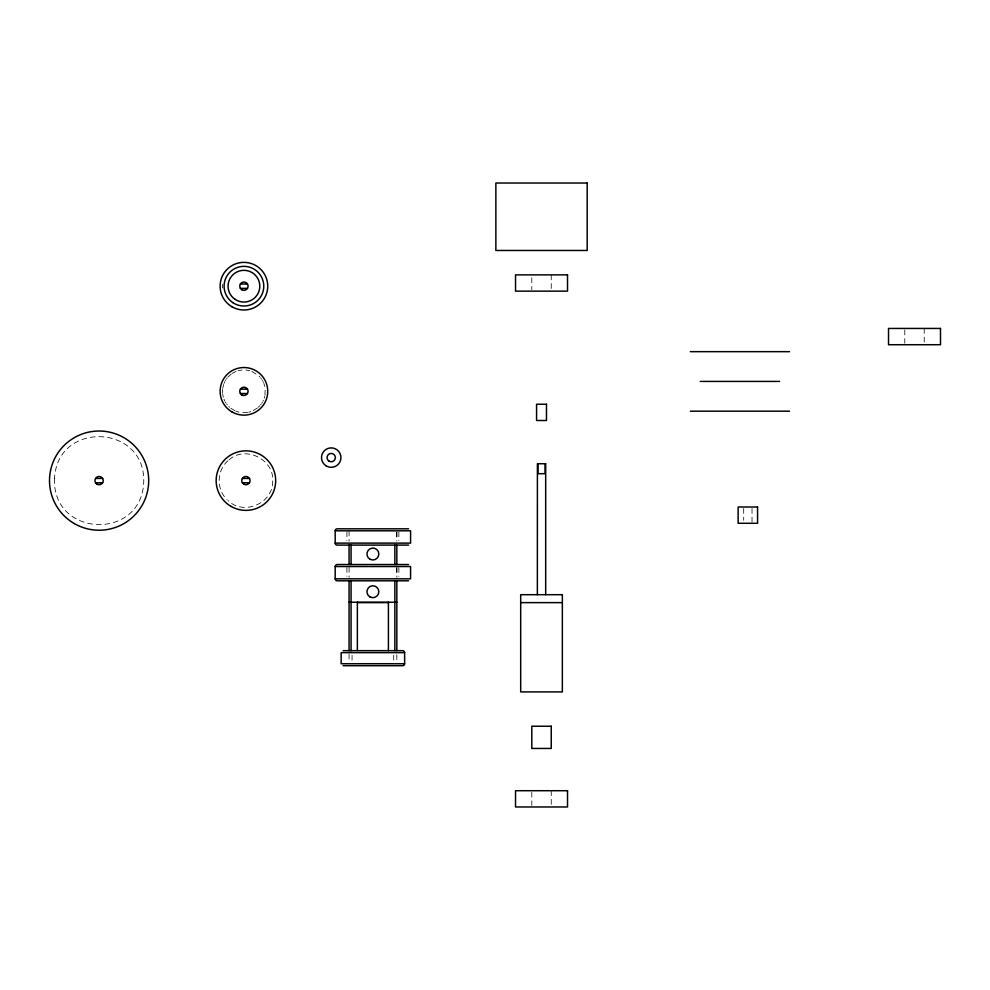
<?xml version="1.0" encoding="UTF-8"?>
<svg xmlns="http://www.w3.org/2000/svg" width="990" height="990" viewBox="0 0 990 990"><rect width="100%" height="100%" fill="white"/><g stroke="black" fill="none" stroke-linecap="round" stroke-linejoin="round"><path stroke-width="0.74" stroke-dasharray="4.95 3.71" d="M396.829 572.678L396.829 568.062M396.829 536.964L396.829 532.348M222.589 284.266L222.589 288.115M222.589 389.417L222.589 393.265M222.701 388.427L223.641 384.442M264.998 395.233L265.159 388.427M264.788 396.235L264.219 398.228M224.012 383.452L224.891 381.496M262.956 401.173L263.439 400.207M225.423 380.544L225.992 379.615M261.867 403.066L262.437 402.126M226.623 378.712L227.292 377.834M260.568 404.848L261.236 403.97M228.009 376.992L231.301 374.034M259.838 405.69L258.279 407.249M227.985 460.721C216.699 470.349 216.204 489.357 226.97 499.554M257.437 407.967L252.797 410.838M229.037 459.818C245.545 444.931 274.812 459.694 272.671 481.808C272.807 503.576 243.392 515.901 227.985 500.507M232.204 373.403L236.041 371.411M250.829 411.63L248.824 412.199M238.033 370.743L242.006 370M247.822 412.409L240.026 412.409M245.854 370L249.827 370.743M239.036 412.199L236.041 411.258M251.819 371.411L258.279 375.42M235.063 410.838L230.422 407.967M228.777 406.494L229.581 407.249M259.083 376.188L259.838 376.992M260.568 377.834L261.236 378.712M226.623 403.97L227.292 404.848M261.867 379.615L262.437 380.544M225.423 402.126L225.992 403.066M262.956 381.496L263.439 382.462M224.891 401.173L224.012 399.23M263.847 383.452L264.788 386.446M223.332 397.238L222.701 394.243M924.227 328.445L924.227 343.233M904.786 329.93L904.786 343.233M752.029 508.476L752.029 523.277M743.688 508.476L743.688 520.319M551.244 274.874L551.244 289.674M551.244 790.713L551.244 805.501M531.803 277.831L531.803 289.674M531.803 792.186L531.803 805.501M398.871 531.779L398.871 540.664M398.871 567.493L398.871 576.366M396.829 531.902L396.829 541.134M396.829 567.282L396.829 577.281M396.829 654.724L396.829 662.644M393.723 655.17L393.723 662.694M352.056 655.17L352.056 662.694M349.074 530.813L349.074 541.134M349.074 567.282L349.074 577.281M349.074 654.031L349.074 662.644M346.896 531.779L346.896 540.664M346.896 567.493L346.896 576.366M54.499 478.628C52.012 537.137 140.976 541.146 143.699 482.6C146.186 424.104 57.222 420.094 54.499 478.628"/><path stroke-width="1.49" d="M240.384 284.006L247.475 284.006M240.384 288.375L247.475 288.375M690.327 351.66L789.525 351.66M700.239 381.422L779.6 381.422M240.384 389.157L247.475 389.157M240.384 393.525L247.475 393.525M690.327 411.172L789.525 411.172M545.639 463.753L537.409 463.753L537.36 594.693M95.547 478.43L102.651 478.43M242.364 478.43L249.468 478.43M95.547 482.798L102.651 482.798M242.364 482.798L249.468 482.798M408.585 528.821L337.169 528.821A1.98 1.98 0 0 0 335.189 530.813L335.189 543.114A1.98 1.98 0 0 0 337.169 545.094L408.585 545.094M335.189 530.813L410.578 530.813L410.578 543.114L335.189 543.114M408.585 564.535L337.169 564.535A1.98 1.98 0 0 0 335.189 566.528L335.189 578.828A1.98 1.98 0 0 0 337.169 580.808L408.585 580.808M335.189 566.528L410.578 566.528L410.578 578.828L335.189 578.828M349.086 602.229L396.829 602.229M357.365 602.625L388.414 602.625M520.691 602.625L562.357 602.625M343.122 650.665L402.645 650.665A1.98 1.98 0 0 1 404.625 652.645L404.625 663.721A1.98 1.98 0 0 1 402.645 665.701L343.122 665.701M404.625 652.645L341.142 652.645L341.142 663.721L404.625 663.721M545.688 463.753L545.688 594.693M545.069 463.753L545.069 473.678L537.978 473.678L537.978 463.753M396.829 545.094L396.829 564.535M396.829 580.808L396.829 650.665M394.849 545.094L394.849 564.535M394.849 580.808L394.849 650.665M388.414 602.229L388.414 650.665M357.365 602.229L357.365 650.665M351.066 545.094L351.066 564.535M351.066 580.808L351.066 650.665M349.074 545.094L349.074 564.535M349.074 580.808L349.074 650.665M587.181 183.026L495.866 183.026L495.866 250.47L587.181 250.47L587.181 183.026M567.518 274.874L515.53 274.874L515.53 291.147L567.518 291.147L567.518 274.874M940.5 328.445L888.525 328.445L888.525 344.718L940.5 344.718L940.5 328.445M546.468 404.229L536.58 404.229L536.568 420.503L546.468 420.503L546.48 404.229M757.573 507.004L738.132 507.004L738.132 523.277L757.573 523.277L757.573 507.004M562.357 594.693L520.691 594.693L520.691 691.911L562.357 691.911L562.357 594.693M551.244 726.227L531.803 726.227L531.803 748.452L551.244 748.452L551.244 726.227M567.518 790.713L515.53 790.713L515.53 806.974L567.518 806.974L567.518 790.713M232.019 411.951A23.809 23.809 0 0 0 267.733 391.335A23.809 23.809 0 0 0 232.019 370.718A23.809 23.809 0 0 0 232.019 411.951M241.845 394.948A4.17 4.17 0 0 0 248.094 391.335A4.17 4.17 0 0 0 241.845 387.733A4.17 4.17 0 0 0 241.845 394.948M243.825 484.221A4.17 4.17 0 0 0 250.074 480.62A4.17 4.17 0 0 0 243.825 477.007A4.17 4.17 0 0 0 243.825 484.221M231.029 506.385A29.762 29.762 0 0 0 275.678 480.62A29.762 29.762 0 0 0 231.029 454.843A29.762 29.762 0 0 0 231.029 506.385M241.733 289.724A4.17 4.17 0 0 0 248.094 286.32A4.17 4.17 0 0 0 241.956 282.509A4.17 4.17 0 0 0 241.733 289.724M232.761 302.581A19.837 19.837 0 0 0 263.711 287.669A19.837 19.837 0 0 0 235.311 268.315A19.837 19.837 0 0 0 232.761 302.581M232.019 306.801A23.809 23.809 0 0 0 267.733 286.184A23.809 23.809 0 0 0 232.019 265.567A23.809 23.809 0 0 0 232.019 306.801M234.989 299.302A15.877 15.877 0 0 0 259.751 287.372A15.877 15.877 0 0 0 237.043 271.891A15.877 15.877 0 0 0 234.989 299.302M74.299 523.574A49.599 49.599 0 0 0 148.698 480.62A49.599 49.599 0 0 0 74.299 437.667A49.599 49.599 0 0 0 74.299 523.574M97.02 484.221A4.17 4.17 0 0 0 103.269 480.62A4.17 4.17 0 0 0 97.02 477.007A4.17 4.17 0 0 0 97.02 484.221M326.366 466.018A9.727 9.727 0 0 0 340.944 457.603A9.727 9.727 0 0 0 326.366 449.188A9.727 9.727 0 0 0 326.366 466.018M329.138 461.216A4.17 4.17 0 0 0 335.387 457.603A4.17 4.17 0 0 0 329.138 453.989A4.17 4.17 0 0 0 329.138 461.216M369.914 559.177A5.952 5.952 0 0 0 378.836 554.029A5.952 5.952 0 0 0 369.914 548.868A5.952 5.952 0 0 0 369.914 559.177M369.914 596.871A5.952 5.952 0 0 0 378.836 591.723A5.952 5.952 0 0 0 369.914 586.563A5.952 5.952 0 0 0 369.914 596.871"/></g></svg>
